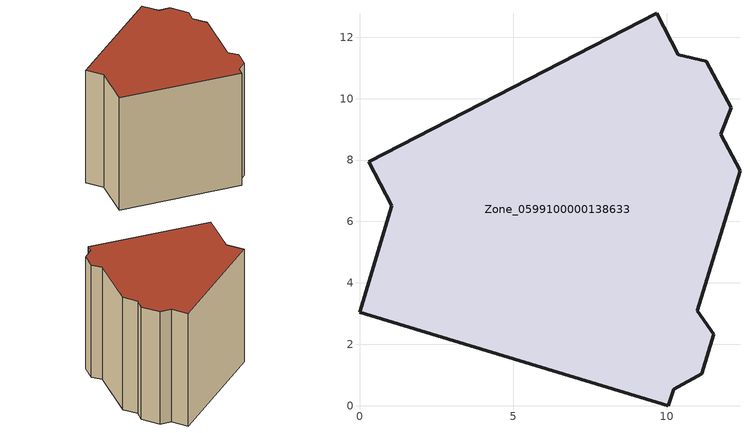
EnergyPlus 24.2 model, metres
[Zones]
Zone_0599100000138633
 floor ground (C_G): 11,3.09 11.54,2.33 11.15,1.04 10.23,0.54 10.06,0 0,3.05 1.05,6.51 0.3,7.94 9.68,12.78 10.38,11.42 11.3,11.22 12.11,9.71 11.77,8.84 12.39,7.65 z0
 wall outside (C_F): 0,3.05 10.06,0 10.23,0.54 11.15,1.04 11.54,2.33 11,3.09 12.39,7.65 11.77,8.84 12.11,9.71 11.3,11.22 10.38,11.42 9.68,12.78 0.3,7.94 1.05,6.51 0,3.05 z0:10.78
 roof outside (C_R): 9.68,12.78 0.3,7.94 1.05,6.51 0,3.05 10.06,0 10.23,0.54 11.15,1.04 11.54,2.33 11,3.09 12.39,7.65 11.77,8.84 12.11,9.71 11.3,11.22 10.38,11.42 z10.78
[BUILDING]
Pand.0599100000138633: North Axis=0; Terrain=City; Loads Convergence Tolerance Value=0.04; Temperature Convergence Tolerance Value=0.4; Solar Distribution=FullExterior; Maximum Number of Warmup Days=25; Minimum Number of Warmup Days=1
[Site:Location]
Rotterdam.The.Hague.AP_ZH_NLD Design_Conditions: Latitude=51.96; Longitude=4.45; Time Zone=1; Elevation=-4.5
[SITE:GROUNDTEMPERATURE:BUILDINGSURFACE]
18, 18, 18, 18, 18, 18, 18, 18, 18, 18, 18, 18
[MATERIAL] Thermal Absorptance=0.9; Solar Absorptance=0.7; Visible Absorptance=0.7
Name | Roughness | Thickness | Conductivity | Density | Specific Heat
G.TC.1946 | MediumSmooth | 0.15 | 1 | 540 | 1210
F.TC.1946 | Rough | 0.3 | 0.857143 | 1920 | 840
R.TC.1946 | MediumRough | 0.2 | 0.909091 | 1500 | 1000
[CONSTRUCTION]
C_G: G.TC.1946
C_F: F.TC.1946
C_R: R.TC.1946
[ZONE]
Zone_0599100000138633: Type=1; Multiplier=1; Ceiling Height=Autocalculate; Volume=Autocalculate; Floor Area=autocalculate; Part of Total Floor Area=Yes
[ZONEINFILTRATION:DESIGNFLOWRATE]
Infil_Zone_0599100000138633: Zone or ZoneList or Space or SpaceList=Zone_0599100000138633; Schedule=AlwaysOn; Design Flow Rate Calculation Method=Flow/Area; Flow Rate per Floor Area=0.003; Constant Term Coefficient=1; Temperature Term Coefficient=0; Velocity Term Coefficient=0; Velocity Squared Term Coefficient=0
[HVACTEMPLATE:ZONE:IDEALLOADSAIRSYSTEM]
Zone_0599100000138633: Maximum Heating Supply Air Temperature=50; Minimum Cooling Supply Air Temperature=13; Maximum Heating Supply Air Humidity Ratio=0.0156; Minimum Cooling Supply Air Humidity Ratio=0.0077; Heating Limit=NoLimit; Cooling Limit=NoLimit; Dehumidification Control Type=ConstantSensibleHeatRatio; Cooling Sensible Heat Ratio=0.7; Dehumidification Setpoint=60; Humidification Control Type=None; Humidification Setpoint=30; Outdoor Air Method=None; Outdoor Air Flow Rate per Person=0.00944; Outdoor Air Flow Rate per Zone Floor Area=0; Outdoor Air Flow Rate per Zone=0; Demand Controlled Ventilation Type=None; Outdoor Air Economizer Type=NoEconomizer; Heat Recovery Type=None; Sensible Heat Recovery Effectiveness=0.7; Latent Heat Recovery Effectiveness=0.65
[ZONECONTROL:THERMOSTAT]
ThermostatControl_Zone_0599100000138633: Zone or ZoneList=Zone_0599100000138633; Control Type Schedule=DualSetpointControlType; Control 1=Thermostat_Zone_0599100000138633; Temperature Difference Between Cutout And Setpoint=0
[THERMOSTATSETPOINT:DUALSETPOINT]
Thermostat_Zone_0599100000138633: Heating Setpoint Temperature Schedule=HeatingSetpoint_Zone_0599100000138633; Cooling Setpoint Temperature Schedule=CoolingSetpoint_Zone_0599100000138633
[SCHEDULE:COMPACT]
HeatingSetpoint_Zone_0599100000138633: Through: 12/31, For: AllDays, Until: 24:00, 21
CoolingSetpoint_Zone_0599100000138633: Through: 12/31, For: AllDays, Until: 24:00, 24
DualSetpointControlType: Through: 12/31, For: AllDays, Until: 24:00, 4
AlwaysOn: Through: 12/31, For: AllDays, Until: 24:00, 1
